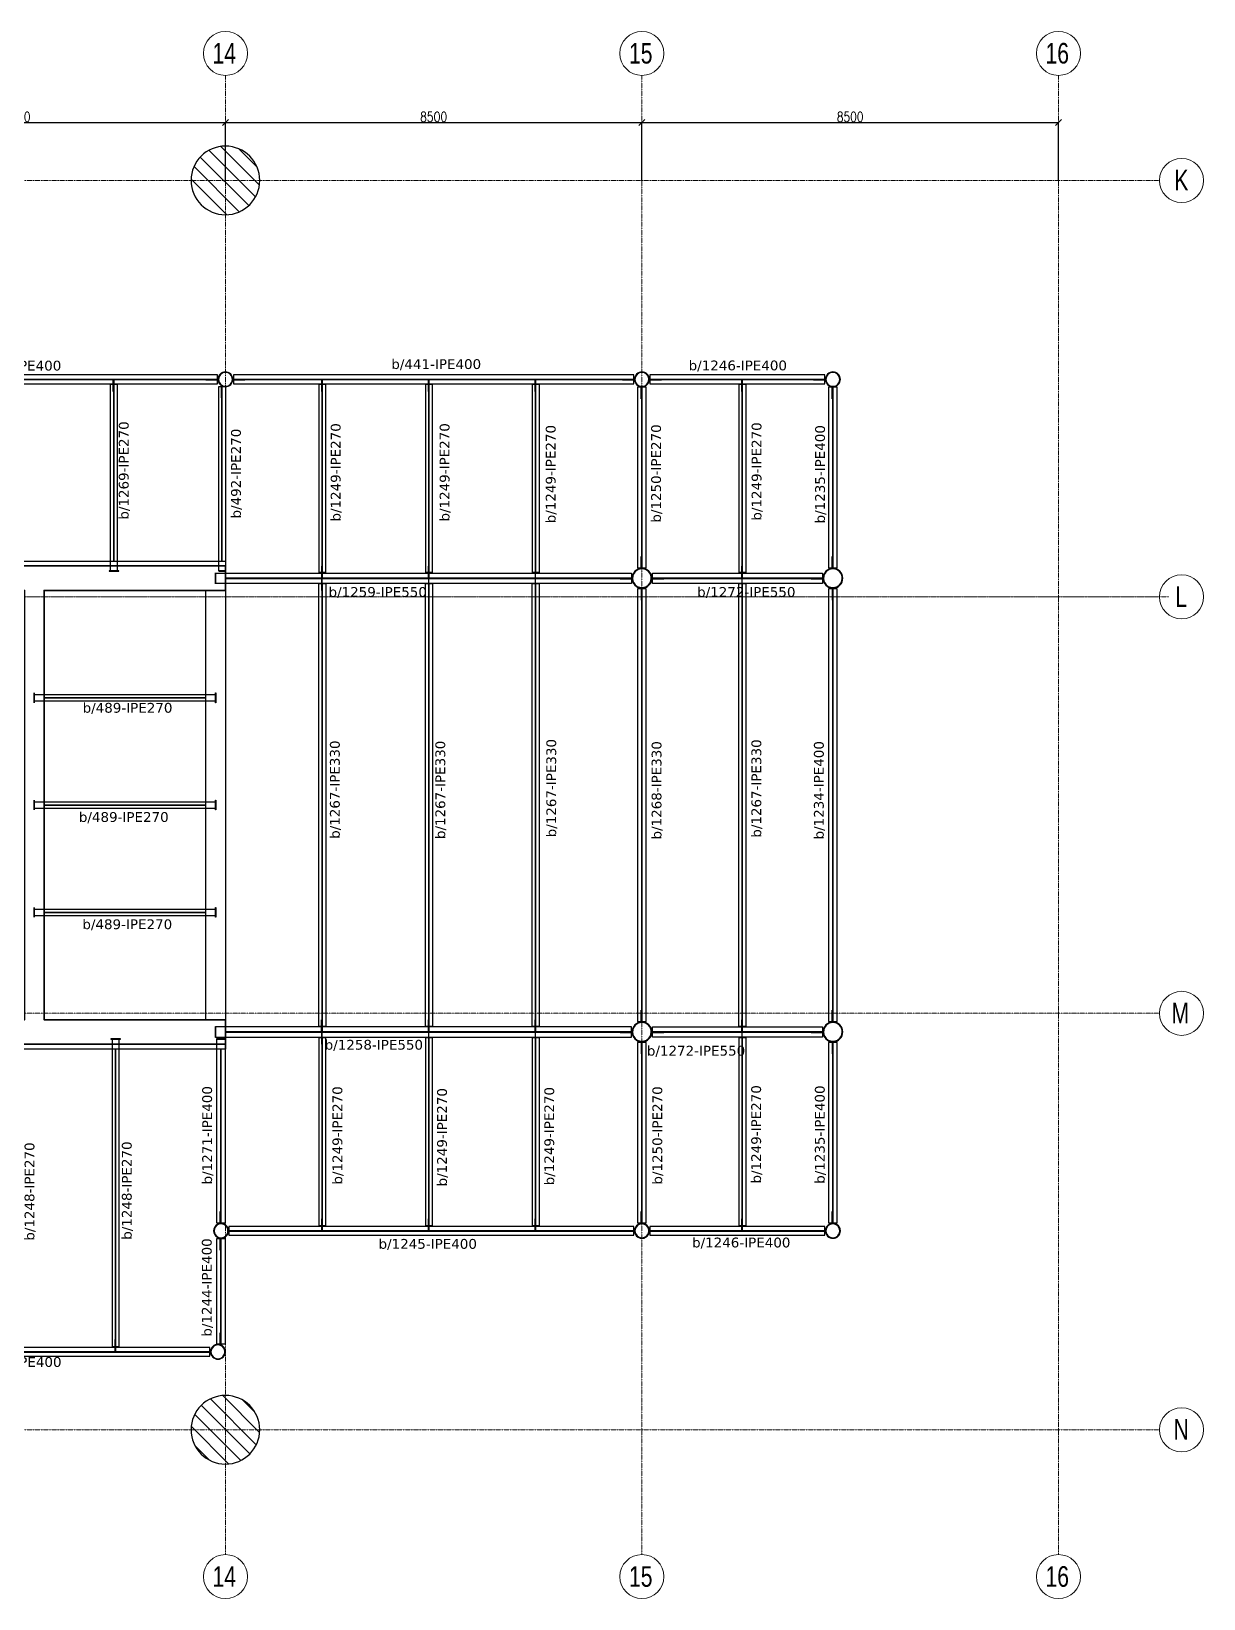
# Model space of a CAD drawing. Header units: millimetres. Extents: x -3396 to 88005, y -21236 to 35080.
# Drawn here: x 64081 to 88005, y 3090 to 35080 of the extents above; entities that cross this region are included whole.
import ezdxf
from ezdxf.enums import TextEntityAlignment as Align

# ---------------------------------------------------------------- set-up
doc = ezdxf.new("R2010")
doc.units = ezdxf.units.MM
doc.linetypes.add('Grid Line', pattern=[3.33375, 1.905, -0.47625, 0.47625, -0.47625])
for name, color, linetype in [('A_ALMA', 34, 'Continuous'), ('COTAS', 8, 'Continuous'), ('P-PLATINA', 6, 'Continuous')]:
    doc.layers.add(name, color=color, linetype=linetype)
for name, color, linetype, lineweight in [('E_COLUMNAS', 1, 'Continuous', 18), ('E_COLUMNAS-1', 1, 'Continuous', 25), ('E_COLUMNAS-3', 1, 'Continuous', 35), ('E_EJES', 8, 'Continuous', 9), ('E_EJES-1', 8, 'Grid Line', 9), ('E_MUROS-1', 8, 'Continuous', 35), ('E_TEXTO', 3, 'Continuous', 9), ('E_VIGAS-1', 5, 'Continuous', 25), ('E_VIGAS-2', 5, 'Continuous', 25), ('S-COLS-HDLN-1', 52, 'Continuous', 9)]:
    doc.layers.add(name, color=color, linetype=linetype, lineweight=lineweight)
doc.styles.add('CNI_COTAS', font='romans.shx', dxfattribs={"width": 0.8})
doc.styles.add('Swis721 LtCn BT_1', font='swisscl.ttf', dxfattribs={"height": 0.42})
doc.styles.add('VERDANA', font='verdana.ttf')
doc.dimstyles.new('1.5', dxfattribs={"dimscale": 0, "dimtxt": 200, "dimasz": 120, "dimexe": 4, "dimexo": 4, "dimgap": 15, "dimtad": 1, "dimdec": 0, "dimzin": 4, "dimdsep": 46, "dimtxsty": 'CNI_COTAS', "dimblk": 'OBLIQUE', "dimcen": -0.09, "dimclrd": 256, "dimclrt": 3, "dimadec": 0, "dimazin": 0, "dimtfac": 1, "dimtdec": 0, "dimtmove": 2, "dimatfit": 0, "dimldrblk": 'OBLIQUE', "dimfxl": 0.05, "dimtolj": 1, "dimtzin": 0, "dimarcsym": 0})
pattern_1 = [(135, (82703.58, -134125.31), (-159.09903, -159.09903), [])]

# ---------------------------------------------------------------- blocks, each defined once
blk = doc.blocks.new('Grid - CNI_NOMBRE EJES-372759-_22_00m_N_E_-NIVEL-6 DOC')
at = {"layer": 'E_EJES'}
blk.add_circle((0, 0), 0.003, dxfattribs=at)
blk = doc.blocks.new('EST_SCM_COLUMNA-METALICA-SECCION-CIRCULAR - EST_SCM_COLUMNA-TUBULAR-CIRCULAR_PTEØ_12__e_10_3mm-V36-_22_00m_N_E_-NIVEL-6 DOC')
at = {"layer": 'E_COLUMNAS-1'}
for radius, start, end in [(0.152, 0, 180), (0.152, 180, 0), (0.142, 360, 180), (0.142, 180, 360)]:
    blk.add_arc((0, 0), radius, start, end, dxfattribs=at)
blk = doc.blocks.new('EST_SCM_COLUMNA-METALICA-SECCION-CIRCULAR - EST_SCM_COLUMNA-TUBULAR-CIRCULAR_PTEØ_12__e_10_3mm-V23-_22_00m_N_E_-NIVEL-6 DOC')
at = {"layer": 'S-COLS-HDLN-1'}
h = blk.add_hatch(dxfattribs=at)
h.set_pattern_fill('FP_22', color=256, style=0, pattern_type=2)
h.set_pattern_definition([(315, (-14.662, 162.103), (0.15909903, 0.15909903), [])])
h.paths.add_polyline_path([(0.022, 0.151), (0, 0.151), (0, 0.141), (0.024, 0.139), (0.063, 0.127), (0.093, 0.107), (0.12, 0.077), (0.136, 0.04), (0.142, 0), (0.135, -0.043), (0.12, -0.077), (0.093, -0.107), (0.059, -0.129), (0.02, -0.141), (0, -0.141), (0, -0.151), (0.022, -0.151), (0.063, -0.139), (0.1, -0.115), (0.131, -0.077), (0.147, -0.04), (0.152, 0), (0.144, 0.048), (0.128, 0.082), (0.1, 0.115), (0.059, 0.14), (0.024, 0.15)])
at = {"layer": 'E_COLUMNAS-1'}
for radius, start, end in [(0.152, 89.9305, 180), (0.142, 89.9255, 180), (0.142, 180, 270.0745), (0.152, 0, 89.9067), (0.142, 360, 89.8999), (0.152, 270.0933, 0), (0.152, 180, 270.0695), (0.142, 270.1001, 360)]:
    blk.add_arc((0, 0), radius, start, end, dxfattribs=at)
blk = doc.blocks.new('EST_SCM_COLUMNA-METALICA-SECCION-CIRCULAR - EST_SCM_COLUMNA-TUBULAR-CIRCULAR_PTEØ_12__e_10_3mm-V24-_22_00m_N_E_-NIVEL-6 DOC')
at = {"layer": 'S-COLS-HDLN-1'}
h = blk.add_hatch(dxfattribs=at)
h.set_pattern_fill('FP_23', color=256, style=0, pattern_type=2)
h.set_pattern_definition([(315, (-14.814, 142.254), (0.15909903, 0.15909903), [])])
h.paths.add_polyline_path([(0.022, 0.151), (-0.022, 0.151), (-0.063, 0.139), (-0.1, 0.115), (-0.128, 0.082), (-0.147, 0.04), (-0.152, 0), (-0.146, -0.043), (-0.128, -0.082), (-0.096, -0.118), (-0.059, -0.14), (-0.02, -0.151), (0.022, -0.151), (0.063, -0.139), (0.1, -0.115), (0.131, -0.077), (0.147, -0.037), (0.152, 0), (0.146, 0.043), (0.124, 0.087), (0.1, 0.115), (0.059, 0.14)])
h.paths.add_polyline_path([(0.02, 0.141), (0.063, 0.127), (0.093, 0.107), (0.12, 0.077), (0.136, 0.04), (0.142, 0), (0.135, -0.043), (0.12, -0.077), (0.093, -0.107), (0.059, -0.129), (0.02, -0.141), (-0.02, -0.141), (-0.059, -0.129), (-0.096, -0.104), (-0.12, -0.077), (-0.136, -0.04), (-0.142, 0), (-0.136, 0.04), (-0.12, 0.077), (-0.093, 0.107), (-0.059, 0.129), (-0.02, 0.141)])
at = {"layer": 'E_COLUMNAS-1'}
for radius, start, end in [(0.152, 0, 180), (0.152, 180, 0), (0.142, 360, 180), (0.142, 180, 360)]:
    blk.add_arc((0, 0), radius, start, end, dxfattribs=at)
blk = doc.blocks.new('EST_SCM_COLUMNA-METALICA-SECCION-CIRCULAR - EST_SCM_COLUMNA-TUBULAR-CIRCULAR_PTEØ_12__e_10_3mm-V26-_22_00m_N_E_-NIVEL-6 DOC')
at = {"layer": 'E_COLUMNAS-1'}
for radius, start, end in [(0.152, 360, 180), (0.152, 180, 360), (0.142, 0, 180), (0.142, 180, 0)]:
    blk.add_arc((0, 0), radius, start, end, dxfattribs=at)
blk = doc.blocks.new('EST_SCM_COLUMNA-METALICA-SECCION-CIRCULAR - EST_SCM_COLUMNA-TUBULAR-CIRCULAR_PTEØ_16__e_12_7mm-V37-_22_00m_N_E_-NIVEL-6 DOC')
at = {"layer": 'E_COLUMNAS-1'}
for radius, start, end in [(0.203, 0, 180), (0.203, 180, 0), (0.191, 360, 180), (0.191, 180, 360)]:
    blk.add_arc((0, 0), radius, start, end, dxfattribs=at)
blk = doc.blocks.new('EST_SCM_COLUMNA-METALICA-SECCION-CIRCULAR - EST_SCM_COLUMNA-TUBULAR-CIRCULAR_PTEØ_12__e_10_3mm-V29-_22_00m_N_E_-NIVEL-6 DOC')
at = {"layer": 'E_COLUMNAS-1'}
for radius, start, end in [(0.152, 0, 180), (0.142, 360, 180), (0.142, 180, 360), (0.152, 294.6993, 0), (0.152, 180, 294.5455)]:
    blk.add_arc((0, 0), radius, start, end, dxfattribs=at)
blk = doc.blocks.new('EST_SCM_COLUMNA-METALICA-SECCION-CIRCULAR - EST_SCM_COLUMNA-TUBULAR-CIRCULAR_PTEØ_12__e_10_3mm-V30-_22_00m_N_E_-NIVEL-6 DOC')
at = {"layer": 'S-COLS-HDLN-1'}
h = blk.add_hatch(dxfattribs=at)
h.set_pattern_fill('FP_28', color=256, style=0, pattern_type=2)
h.set_pattern_definition([(315, (-14.752, 144.722), (0.15909903, 0.15909903), [])])
h.paths.add_polyline_path([(0.02, 0.151), (-0.022, 0.151), (-0.066, 0.137), (-0.09, 0.122), (-0.09, 0.109), (-0.059, 0.129), (-0.014, 0.141), (0.022, 0.14), (0.063, 0.127), (0.093, 0.107), (0.12, 0.077), (0.136, 0.04), (0.142, 0), (0.135, -0.043), (0.12, -0.077), (0.09, -0.109), (0.059, -0.129), (0.014, -0.141), (-0.02, -0.141), (-0.059, -0.129), (-0.09, -0.109), (-0.09, -0.122), (-0.059, -0.14), (-0.02, -0.151), (0.022, -0.151), (0.063, -0.139), (0.102, -0.113), (0.131, -0.077), (0.147, -0.04), (0.152, 0), (0.146, 0.043), (0.128, 0.082), (0.1, 0.115), (0.059, 0.14), (0.022, 0.151)])
at = {"layer": 'E_COLUMNAS-1'}
for radius, start, end in [(0.152, 126.4536, 180), (0.142, 129.3745, 180), (0.142, 180, 230.6255), (0.152, 0, 126.4252), (0.142, 360, 129.3441), (0.152, 233.5748, 0), (0.152, 180, 233.5464), (0.142, 230.6559, 360)]:
    blk.add_arc((0, 0), radius, start, end, dxfattribs=at)
blk = doc.blocks.new('EST_SCM_COLUMNA-METALICA-SECCION-CIRCULAR - EST_SCM_COLUMNA-TUBULAR-CIRCULAR_PTEØ_16__e_12_7mm-V38-_22_00m_N_E_-NIVEL-6 DOC')
at = {"layer": 'E_COLUMNAS-1'}
for radius, start, end in [(0.203, 0, 180), (0.203, 180, 0), (0.191, 360, 180), (0.191, 180, 360)]:
    blk.add_arc((0, 0), radius, start, end, dxfattribs=at)
blk = doc.blocks.new('_Oblique')
at = {"color": 0, "linetype": 'ByBlock', "lineweight": -2}
blk.add_line((-0.5, -0.5), (0.5, 0.5), dxfattribs=at)
blk = doc.blocks.new('*D133')
at = {"layer": 'COTAS', "lineweight": -2, "transparency": 16777216}
blk.add_line((59541, 33219), (68041, 33219), dxfattribs=at)
at = {"layer": 'COTAS', "color": 0, "lineweight": -2, "transparency": 16777216}
blk.add_line((68041, 32041), (68041, 33223), dxfattribs=at)
at = {"layer": 'Defpoints', "color": 0, "transparency": 16777216}
for p in [(59541, 33219), (68041, 33219), (68041, 32037)]:
    blk.add_point(p, dxfattribs=at)
at = {"layer": 'COTAS', "lineweight": -2, "transparency": 16777216, "xscale": 120, "yscale": 120, "zscale": 120, "rotation": 180}
blk.add_blockref('_Oblique', (59541, 33219), dxfattribs=at)
at = {"layer": 'COTAS', "lineweight": -2, "transparency": 16777216, "xscale": 120, "yscale": 120, "zscale": 120}
blk.add_blockref('_Oblique', (68041, 33219), dxfattribs=at)
at = {"layer": 'COTAS', "color": 3, "transparency": 16777216, "insert": (63791, 33334), "char_height": 200, "attachment_point": 5, "style": 'CNI_COTAS'}
blk.add_mtext('\\A1;8500', dxfattribs=at)
blk = doc.blocks.new('*D134')
at = {"layer": 'COTAS', "color": 0, "lineweight": -2, "transparency": 16777216}
for p, q in [((68041, 32041), (68041, 33223)), ((76541, 32031), (76541, 33223))]:
    blk.add_line(p, q, dxfattribs=at)
at = {"layer": 'COTAS', "lineweight": -2, "transparency": 16777216}
blk.add_line((68041, 33219), (76541, 33219), dxfattribs=at)
at = {"layer": 'Defpoints', "color": 0, "transparency": 16777216}
for p in [(76541, 33219), (68041, 32037), (76541, 32027)]:
    blk.add_point(p, dxfattribs=at)
at = {"layer": 'COTAS', "lineweight": -2, "transparency": 16777216, "xscale": 120, "yscale": 120, "zscale": 120, "rotation": 180}
blk.add_blockref('_Oblique', (68041, 33219), dxfattribs=at)
at = {"layer": 'COTAS', "lineweight": -2, "transparency": 16777216, "xscale": 120, "yscale": 120, "zscale": 120}
blk.add_blockref('_Oblique', (76541, 33219), dxfattribs=at)
at = {"layer": 'COTAS', "color": 3, "transparency": 16777216, "insert": (72291, 33334), "char_height": 200, "attachment_point": 5, "style": 'CNI_COTAS'}
blk.add_mtext('\\A1;8500', dxfattribs=at)
blk = doc.blocks.new('*D135')
at = {"layer": 'COTAS', "color": 0, "lineweight": -2, "transparency": 16777216}
for p, q in [((76541, 32031), (76541, 33223)), ((85041, 32031), (85041, 33223))]:
    blk.add_line(p, q, dxfattribs=at)
at = {"layer": 'COTAS', "lineweight": -2, "transparency": 16777216}
blk.add_line((76541, 33219), (85041, 33219), dxfattribs=at)
at = {"layer": 'Defpoints', "color": 0, "transparency": 16777216}
for p in [(85041, 33219), (76541, 32027), (85041, 32027)]:
    blk.add_point(p, dxfattribs=at)
at = {"layer": 'COTAS', "lineweight": -2, "transparency": 16777216, "xscale": 120, "yscale": 120, "zscale": 120, "rotation": 180}
blk.add_blockref('_Oblique', (76541, 33219), dxfattribs=at)
at = {"layer": 'COTAS', "lineweight": -2, "transparency": 16777216, "xscale": 120, "yscale": 120, "zscale": 120}
blk.add_blockref('_Oblique', (85041, 33219), dxfattribs=at)
at = {"layer": 'COTAS', "color": 3, "transparency": 16777216, "insert": (80791, 33334), "char_height": 200, "attachment_point": 5, "style": 'CNI_COTAS'}
blk.add_mtext('\\A1;8500', dxfattribs=at)

msp = doc.modelspace()

# ---------------------------------------------------------------- hatches: boundary and pattern name
at = {"layer": 'E_COLUMNAS'}
h = msp.add_hatch(dxfattribs=at)
h.set_pattern_fill('FP_4', color=256, scale=1000, style=0, pattern_type=2)
h.set_pattern_definition(pattern_1)
h.paths.add_polyline_path([(68041.5, 31337.1), (68132.8, 31343.1), (68222.7, 31361), (68309.4, 31390.4), (68391.5, 31430.9), (68467.6, 31481.8), (68536.5, 31542.1), (68596.8, 31611), (68647.7, 31687.1), (68688.2, 31769.2), (68717.6, 31855.9), (68735.5, 31945.7), (68741.5, 32037.1), (68735.5, 32128.5), (68717.6, 32218.3), (68688.2, 32305), (68647.7, 32387.1), (68596.8, 32463.2), (68536.5, 32532.1), (68467.6, 32592.5), (68391.5, 32643.3), (68309.4, 32683.8), (68222.7, 32713.3), (68132.8, 32731.1), (68041.5, 32737.1), (67950.1, 32731.1), (67860.3, 32713.3), (67773.6, 32683.8), (67691.5, 32643.3), (67615.3, 32592.5), (67546.5, 32532.1), (67486.1, 32463.2), (67435.3, 32387.1), (67394.8, 32305), (67365.3, 32218.3), (67347.5, 32128.5), (67341.5, 32037.1), (67347.5, 31945.7), (67365.3, 31855.9), (67394.8, 31769.2), (67435.3, 31687.1), (67486.1, 31611), (67546.5, 31542.1), (67615.3, 31481.8), (67691.5, 31430.9), (67773.6, 31390.4), (67860.3, 31361), (67950.1, 31343.1)])
h = msp.add_hatch(dxfattribs=at)
h.set_pattern_fill('FP_4', color=256, scale=1000, style=0, pattern_type=2)
h.set_pattern_definition(pattern_1)
h.paths.add_polyline_path([(68041.5, 5837.1), (68132.8, 5843.1), (68222.7, 5861), (68309.4, 5890.4), (68391.5, 5930.9), (68467.6, 5981.8), (68536.5, 6042.1), (68596.8, 6111), (68647.7, 6187.1), (68688.2, 6269.2), (68717.6, 6355.9), (68735.5, 6445.7), (68741.5, 6537.1), (68735.5, 6628.5), (68717.6, 6718.3), (68688.2, 6805), (68643.1, 6893.9), (68596.8, 6963.2), (68536.5, 7032.1), (68467.6, 7092.5), (68391.5, 7143.3), (68309.4, 7183.8), (68222.7, 7213.3), (68132.8, 7231.1), (68041.5, 7237.1), (67950.1, 7231.1), (67860.3, 7213.3), (67773.6, 7183.8), (67691.5, 7143.3), (67615.3, 7092.5), (67546.5, 7032.1), (67486.1, 6963.2), (67435.3, 6887.1), (67394.8, 6805), (67365.3, 6718.3), (67347.5, 6628.5), (67341.5, 6537.1), (67347.5, 6445.7), (67365.3, 6355.9), (67394.8, 6269.2), (67435.3, 6187.1), (67486.1, 6111), (67546.5, 6042.1), (67615.3, 5981.8), (67691.5, 5930.9), (67773.6, 5890.4), (67860.3, 5861), (67950.1, 5843.1)])

# ---------------------------------------------------------------- linework, layer by layer
at = {"layer": 'A_ALMA'}
for p, q in [((59641.5, 27981.5), (67879.3, 27981.5)), ((59641.5, 27972.9), (67879.3, 27972.9)), ((65762.6, 24277.3), (65762.6, 27877.2)), ((65769.2, 24277.3), (65769.2, 27877.2)), ((68204.1, 27981.5), (76378.9, 27981.5)), ((68204.1, 27972.9), (76378.9, 27972.9)), ((70015.7, 24032.3), (70015.7, 27877.2)), ((70022.3, 24032.3), (70022.3, 27877.2)), ((72193.2, 24032.3), (72193.2, 27877.2)), ((72199.8, 24032.3), (72199.8, 27877.2)), ((74370.7, 24032.3), (74370.7, 27877.2)), ((74377.3, 24032.3), (74377.3, 27877.2)), ((76703.7, 27981.5), (80276.7, 27981.5)), ((76703.7, 27972.9), (80276.7, 27972.9)), ((78588, 24032.3), (78588, 27877.2)), ((78594.6, 24032.3), (78594.6, 27877.2)), ((67970.7, 24277.3), (67970.7, 27830.7)), ((67977.3, 24277.3), (67977.3, 27830.7)), ((76537, 24130.5), (76537, 27814.8)), ((76545.6, 24130.5), (76545.6, 27814.8)), ((80434.8, 24130.6), (80434.8, 27814.9)), ((80443.4, 24130.6), (80443.4, 27814.9)), ((68041.7, 23922.9), (76328.1, 23923)), ((68041.7, 23911.8), (76328.1, 23911.9)), ((70015.2, 14772.3), (70015.2, 23802.3)), ((70022.7, 14772.3), (70022.7, 23802.3)), ((72192.7, 14772.3), (72192.7, 23802.3)), ((72200.2, 14772.3), (72200.2, 23802.3)), ((74370.2, 14772.3), (74370.2, 23802.3)), ((74377.7, 14772.3), (74377.7, 23802.3)), ((76537, 14870.5), (76537, 23704.1)), ((76545.6, 14870.5), (76545.6, 23704.1)), ((76754.5, 23923), (80225.9, 23923)), ((76754.5, 23911.9), (80225.9, 23911.9)), ((78587.5, 14772.3), (78587.5, 23802.3)), ((78595, 14772.3), (78595, 23802.3)), ((80434.8, 14870.6), (80434.8, 23704.2)), ((80443.4, 14870.6), (80443.4, 23704.2)), ((64351.7, 21480.6), (67631.7, 21480.6)), ((64351.7, 21474), (67631.7, 21474)), ((64351.5, 19290.6), (67631.7, 19290.6)), ((64351.5, 19284), (67631.7, 19284)), ((64351.5, 17100.6), (67631.7, 17100.6)), ((64351.5, 17094), (67631.7, 17094)), ((68051.7, 14662.9), (76328.1, 14663)), ((68051.7, 14651.8), (76328.1, 14651.9)), ((70015.7, 10697), (70015.7, 14542.3)), ((70022.3, 10697), (70022.3, 14542.3)), ((72193.2, 10697), (72193.2, 14542.3)), ((72199.8, 10697), (72199.8, 14542.3)), ((74370.7, 10697), (74370.7, 14542.3)), ((74377.3, 10697), (74377.3, 14542.3)), ((76537, 10759.4), (76537, 14444.1)), ((76545.6, 10759.4), (76545.6, 14444.1)), ((76754.5, 14663), (80225.9, 14663)), ((76754.5, 14651.9), (80225.9, 14651.9)), ((78588, 10697), (78588, 14542.3)), ((78594.6, 10697), (78594.6, 14542.3)), ((80434.8, 10759.5), (80434.8, 14444.2)), ((80443.4, 10759.5), (80443.4, 14444.2)), ((65798.2, 8228.6), (65798.2, 14297.3)), ((65804.8, 8228.6), (65804.8, 14297.3)), ((67947.4, 10759.4), (67947.4, 14297.3)), ((67956, 10759.4), (67956, 14297.3)), ((68114.2, 10601.3), (76378.9, 10601.3)), ((68114.2, 10592.7), (76378.9, 10592.7)), ((76703.7, 10601.3), (80276.7, 10601.3)), ((76703.7, 10592.7), (80276.7, 10592.7)), ((67947.4, 8288.5), (67947.4, 10434.6)), ((67956, 8288.5), (67956, 10434.6)), ((60002.5, 8132.8), (67726.7, 8132.8)), ((60002.5, 8124.2), (67726.7, 8124.2))]:
    msp.add_line(p, q, dxfattribs=at)
at = {"layer": 'E_COLUMNAS-1'}
for centre, start, end in [((68041.5, 32037.1), 0, 180), ((68041.5, 32037.1), 180, 0), ((68041.5, 6537.1), 0, 180), ((68041.5, 6537.1), 180, 0)]:
    msp.add_arc(centre, 700, start, end, dxfattribs=at)
at = {"layer": 'E_EJES-1'}
for p, q in [((68041.5, 3990), (68041.5, 34180)), ((76541.5, 3990), (76541.5, 34180)), ((85041.5, 3990), (85041.5, 34180)), ((-2496.2, 32037.1), (87104.9, 32037.1)), ((-2496.2, 23537.1), (87104.9, 23537.1)), ((-2419.8, 23537.1), (87292.4, 23537.1)), ((-2496.2, 15037.1), (87104.9, 15037.1)), ((-2496.2, 6537.1), (87104.9, 6537.1))]:
    msp.add_line(p, q, dxfattribs=at)
at = {"layer": 'E_MUROS-1'}
msp.add_lwpolyline([(68041.7, 24167.3), (68041.7, 23667.3), (64341.7, 23667.3), (64341.7, 14907.3), (68041.7, 14907.3), (68041.7, 14407.3), (59541.7, 14407.3), (59541.7, 14907.3), (63941.7, 14907.3), (63941.7, 23667.3), (59541.7, 23667.3), (59541.7, 24167.3)], close=True, dxfattribs=at)
at = {"layer": 'E_VIGAS-1'}
for p, q in [((78523.8, 24042.3), (78523.8, 27867.2)), ((68041.5, 24267.3), (68041.7, 24267.3)), ((68041.7, 24267.3), (68041.7, 24167.3)), ((68041.7, 23667.1), (68041.7, 14907.3)), ((64341.5, 21237.3), (64341.7, 21237.3)), ((68041.7, 14407.3), (68041.7, 14307.3)), ((68041.5, 10749.4), (68041.7, 10749.4)), ((68041.7, 10444.6), (68041.5, 10444.6)), ((65734, 8238.6), (65734, 8231.4)), ((65869, 8231.4), (65869, 8238.6))]:
    msp.add_line(p, q, dxfattribs=at)
for points in [[(59641.5, 28067.2), (59641.5, 27887.2), (67879.3, 27887.2), (67879.3, 28067.2)], [(65833.4, 24067.3), (65698.4, 24067.3), (65698.4, 27877.2), (65833.4, 27877.2)], [(68204.1, 28067.2), (68204.1, 27887.2), (76378.9, 27887.2), (76378.9, 28067.2)], [(70086.5, 24032.3), (69951.5, 24032.3), (69951.5, 27877.2), (70086.5, 27877.2)], [(72264, 24032.3), (72129, 24032.3), (72129, 27877.2), (72264, 27877.2)], [(74441.5, 24032.3), (74306.5, 24032.3), (74306.5, 27877.2), (74441.5, 27877.2)], [(76703.7, 28067.2), (76703.7, 27887.2), (80276.7, 27887.2), (80276.7, 28067.2)], [(78658.8, 24032.2), (78523.8, 24032.2), (78523.8, 27877.2), (78658.8, 27877.2)], [(68041.5, 24067.3), (67906.5, 24067.3), (67906.5, 27830.7), (68041.5, 27830.7)], [(76451.3, 24130.5), (76631.3, 24130.5), (76631.3, 27814.8), (76451.3, 27814.8)], [(80349.1, 24130.5), (80529.1, 24130.5), (80529.1, 27814.8), (80349.1, 27814.8)], [(67841.7, 24022.3), (76328.1, 24022.3), (76328.1, 23812.3), (67841.7, 23812.3)], [(76754.5, 24022.2), (80225.9, 24022.2), (80225.9, 23812.2), (76754.5, 23812.2)], [(69939, 14772.3), (70099, 14772.3), (70099, 23802.3), (69939, 23802.3)], [(72116.5, 14772.3), (72276.5, 14772.3), (72276.5, 23802.3), (72116.5, 23802.3)], [(74294, 14772.3), (74454, 14772.3), (74454, 23802.3), (74294, 23802.3)], [(76451.3, 14870.5), (76631.3, 14870.5), (76631.3, 23704.1), (76451.3, 23704.1)], [(78511.3, 14772.3), (78671.3, 14772.3), (78671.3, 23802.2), (78511.3, 23802.2)], [(80349.1, 14870.5), (80529.1, 14870.5), (80529.1, 23704.1), (80349.1, 23704.1)], [(67841.7, 21409.8), (64141.7, 21409.8), (64141.7, 21544.8), (67841.7, 21544.8)], [(67841.7, 19219.8), (64141.7, 19219.8), (64141.7, 19354.8), (67841.7, 19354.8)], [(67841.7, 17029.8), (64141.7, 17029.8), (64141.7, 17164.8), (67841.7, 17164.8)], [(67841.7, 14552.3), (76328.1, 14552.3), (76328.1, 14762.3), (67841.7, 14762.3)], [(76754.5, 14762.3), (80225.9, 14762.3), (80225.9, 14552.3), (76754.5, 14552.3)], [(65869, 8228.6), (65734, 8228.6), (65734, 14507.3), (65869, 14507.3)], [(67861.7, 10759.4), (68041.7, 10759.4), (68041.7, 14507.3), (67861.7, 14507.3)], [(70086.5, 10697), (69951.5, 10697), (69951.5, 14542.3), (70086.5, 14542.3)], [(72264, 10697), (72129, 10697), (72129, 14542.3), (72264, 14542.3)], [(74441.5, 10697), (74306.5, 10697), (74306.5, 14542.3), (74441.5, 14542.3)], [(76451.3, 10759.4), (76631.3, 10759.4), (76631.3, 14444.1), (76451.3, 14444.1)], [(78658.8, 10697), (78523.8, 10697), (78523.8, 14542.3), (78658.8, 14542.3)], [(80349.1, 10759.5), (80529.1, 10759.5), (80529.1, 14444.1), (80349.1, 14444.1)], [(68114.2, 10687), (68114.2, 10507), (76378.9, 10507), (76378.9, 10687)], [(76703.7, 10687), (76703.7, 10507), (80276.7, 10507), (80276.7, 10687)], [(67861.7, 8288.5), (68041.7, 8288.5), (68041.7, 10434.6), (67861.7, 10434.6)], [(60002.5, 8218.5), (60002.5, 8038.5), (67726.7, 8038.6), (67726.7, 8218.6)]]:
    msp.add_lwpolyline(points, close=True, dxfattribs=at)
at = {"layer": 'E_VIGAS-1', "color": 30, "true_color": 0xf26722}
msp.add_lwpolyline([(68041.7, 14307.3), (59541.5, 14307.3), (59541.5, 14317.1), (46432.7, 15062.3), (38881.2, 15062.3), (38881.2, 15065), (25139, 14286.3), (25137.9, 14307.2), (18232.5, 14307.2), (17041.7, 14307.2), (17041.7, 23667.2), (17041.7, 24167.2), (17041.7, 24267.2), (25160, 24267.2), (25161.2, 24289.4), (38813.6, 23512.3), (45983.4, 23512.3), (59704.2, 24267.3), (68041.7, 24267.3)], close=True, dxfattribs=at)
at = {"layer": 'E_VIGAS-1'}
msp.add_lwpolyline([(68041.5, 23667.3), (68041.7, 14907.3), (67641.7, 14907.3), (67641.7, 23667.3), (68041.7, 23667.3)], dxfattribs=at)
at = {"layer": 'E_VIGAS-2'}
for points in [[(65865.9, 24067.3), (65665.9, 24067.3), (65665.9, 24061.3), (65865.9, 24061.3)], [(67835.7, 24029.3), (67835.7, 23805.3), (67841.7, 23805.3), (67841.7, 24029.3)], [(68041.7, 24067.3), (67906.5, 24067.3), (67906.5, 24061.3), (68041.7, 24061.3)], [(64135.7, 21577.3), (64135.7, 21377.3), (64141.7, 21377.3), (64141.7, 21577.3)], [(67847.7, 21577.3), (67847.7, 21377.3), (67841.7, 21377.3), (67841.7, 21577.3)], [(64135.7, 19387.3), (64135.7, 19187.3), (64141.7, 19187.3), (64141.7, 19387.3)], [(67847.7, 19387.3), (67847.7, 19187.3), (67841.7, 19187.3), (67841.7, 19387.3)], [(64135.7, 17197.3), (64135.7, 16997.3), (64141.7, 16997.3), (64141.7, 17197.3)], [(67847.7, 17197.3), (67847.7, 16997.3), (67841.7, 16997.3), (67841.7, 17197.3)], [(67835.7, 14769.3), (67835.7, 14545.3), (67841.7, 14545.3), (67841.7, 14769.3)], [(65901.5, 14513.3), (65701.5, 14513.3), (65701.5, 14507.3), (65901.5, 14507.3)], [(68041.8, 14513.3), (67861.6, 14513.3), (67861.6, 14507.3), (68041.8, 14507.3)]]:
    msp.add_lwpolyline(points, close=True, dxfattribs=at)
at = {"layer": 'P-PLATINA'}
for points in [[(65752.6, 27972.9), (65762.6, 27972.9), (65762.6, 27728.9), (65752.6, 27728.9)], [(67645, 27962.9), (67645, 27972.9), (67889, 27972.9), (67889, 27962.9)], [(67960.7, 27842.4), (67970.7, 27842.4), (67970.7, 27598.4), (67960.7, 27598.4)], [(68193.6, 27962.9), (68193.6, 27972.9), (68437.6, 27972.9), (68437.6, 27962.9)], [(70005.7, 27972.9), (70015.7, 27972.9), (70015.7, 27728.9), (70005.7, 27728.9)], [(72183.2, 27972.9), (72193.2, 27972.9), (72193.2, 27728.9), (72183.2, 27728.9)], [(74360.7, 27972.9), (74370.7, 27972.9), (74370.7, 27728.9), (74360.7, 27728.9)], [(76145, 27962.9), (76145, 27972.9), (76389, 27972.9), (76389, 27962.9)], [(76693.6, 27962.9), (76693.6, 27972.9), (76937.6, 27972.9), (76937.6, 27962.9)], [(78578, 27972.9), (78588, 27972.9), (78588, 27728.9), (78578, 27728.9)], [(80042.8, 27962.9), (80042.8, 27972.9), (80286.8, 27972.9), (80286.8, 27962.9)], [(76527, 27824.9), (76537, 27824.9), (76537, 27580.9), (76527, 27580.9)], [(80424.8, 27824.9), (80434.8, 27824.9), (80434.8, 27580.9), (80424.8, 27580.9)], [(76527, 24364.5), (76537, 24364.5), (76537, 24120.5), (76527, 24120.5)], [(80424.8, 24364.5), (80434.8, 24364.5), (80434.8, 24120.5), (80424.8, 24120.5)], [(70005.7, 24167.1), (70015.7, 24167.1), (70015.7, 23923.1), (70005.7, 23923.1)], [(72183.2, 24167.1), (72193.2, 24167.1), (72193.2, 23923.1), (72183.2, 23923.1)], [(74360.7, 23923), (74370.7, 23923), (74370.7, 24167), (74360.7, 24167)], [(78578, 24167.1), (78588, 24167.1), (78588, 23923.1), (78578, 23923.1)], [(70005.2, 23667.5), (70015.2, 23667.5), (70015.2, 23911.5), (70005.2, 23911.5)], [(72182.7, 23667.5), (72192.7, 23667.5), (72192.7, 23911.5), (72182.7, 23911.5)], [(74360.2, 23667.5), (74370.2, 23667.5), (74370.2, 23911.5), (74360.2, 23911.5)], [(76094.2, 23901.9), (76094.2, 23911.9), (76338.2, 23911.9), (76338.2, 23901.9)], [(76527, 23470.2), (76537, 23470.2), (76537, 23714.2), (76527, 23714.2)], [(76744.4, 23901.9), (76744.4, 23911.9), (76988.4, 23911.9), (76988.4, 23901.9)], [(78577.5, 23667.5), (78587.5, 23667.5), (78587.5, 23911.5), (78577.5, 23911.5)], [(79992, 23901.9), (79992, 23911.9), (80236, 23911.9), (80236, 23901.9)], [(80424.8, 23470.2), (80434.8, 23470.2), (80434.8, 23714.2), (80424.8, 23714.2)], [(76527, 15104.5), (76537, 15104.5), (76537, 14860.5), (76527, 14860.5)], [(80424.8, 15104.5), (80434.8, 15104.5), (80434.8, 14860.5), (80424.8, 14860.5)], [(70005.2, 14907), (70015.2, 14907), (70015.2, 14663), (70005.2, 14663)], [(72182.7, 14907), (72192.7, 14907), (72192.7, 14663), (72182.7, 14663)], [(74360.2, 14907), (74370.2, 14907), (74370.2, 14663), (74360.2, 14663)], [(78577.5, 14907), (78587.5, 14907), (78587.5, 14663), (78577.5, 14663)], [(70005.2, 14407.6), (70015.2, 14407.6), (70015.2, 14651.6), (70005.2, 14651.6)], [(72182.7, 14407.6), (72192.7, 14407.6), (72192.7, 14651.6), (72182.7, 14651.6)], [(74360.2, 14407.6), (74370.2, 14407.6), (74370.2, 14651.6), (74360.2, 14651.6)], [(76094.4, 14641.9), (76094.4, 14651.9), (76338.4, 14651.9), (76338.4, 14641.9)], [(76527, 14210.2), (76537, 14210.2), (76537, 14454.2), (76527, 14454.2)], [(76744.6, 14641.9), (76744.6, 14651.9), (76988.6, 14651.9), (76988.6, 14641.9)], [(78577.5, 14407.6), (78587.5, 14407.6), (78587.5, 14651.6), (78577.5, 14651.6)], [(79992, 14641.9), (79992, 14651.9), (80236, 14651.9), (80236, 14641.9)], [(80424.8, 14210.1), (80434.8, 14210.1), (80434.8, 14454.1), (80424.8, 14454.1)], [(67937.4, 10993.3), (67947.4, 10993.3), (67947.4, 10749.3), (67937.4, 10749.3)], [(76527, 10993.3), (76537, 10993.3), (76537, 10749.3), (76527, 10749.3)], [(80424.8, 10993.4), (80434.8, 10993.4), (80434.8, 10749.4), (80424.8, 10749.4)], [(68104, 10582.7), (68104, 10592.7), (68348, 10592.7), (68348, 10582.7)], [(70005.7, 10845.3), (70015.7, 10845.3), (70015.7, 10601.3), (70005.7, 10601.3)], [(72183.2, 10845.3), (72193.2, 10845.3), (72193.2, 10601.3), (72183.2, 10601.3)], [(74360.7, 10845.3), (74370.7, 10845.3), (74370.7, 10601.3), (74360.7, 10601.3)], [(76145, 10582.7), (76145, 10592.7), (76389, 10592.7), (76389, 10582.7)], [(76693.6, 10582.7), (76693.6, 10592.7), (76937.6, 10592.7), (76937.6, 10582.7)], [(78578, 10845.3), (78588, 10845.3), (78588, 10601.3), (78578, 10601.3)], [(80042.8, 10582.8), (80042.8, 10592.8), (80286.8, 10592.8), (80286.8, 10582.8)], [(67937.4, 10444.7), (67947.4, 10444.7), (67947.4, 10200.7), (67937.4, 10200.7)], [(65788.2, 8376.8), (65798.2, 8376.8), (65798.2, 8132.8), (65788.2, 8132.8)], [(67937.4, 8517.2), (67947.4, 8517.2), (67947.4, 8273.2), (67937.4, 8273.2)], [(67492.7, 8114.2), (67492.7, 8124.2), (67736.7, 8124.2), (67736.7, 8114.2)]]:
    msp.add_lwpolyline(points, close=True, dxfattribs=at)

# ---------------------------------------------------------------- block references
at = {"layer": 'E_COLUMNAS-3', "xscale": 1000.000000001404, "yscale": 1000.000000001404, "zscale": 1000.000000001404, "rotation": 180}
for name, p in [('EST_SCM_COLUMNA-METALICA-SECCION-CIRCULAR - EST_SCM_COLUMNA-TUBULAR-CIRCULAR_PTEØ_12__e_10_3mm-V23-_22_00m_N_E_-NIVEL-6 DOC', (68041.7, 27977.2)), ('EST_SCM_COLUMNA-METALICA-SECCION-CIRCULAR - EST_SCM_COLUMNA-TUBULAR-CIRCULAR_PTEØ_12__e_10_3mm-V36-_22_00m_N_E_-NIVEL-6 DOC', (76541.3, 27977.2)), ('EST_SCM_COLUMNA-METALICA-SECCION-CIRCULAR - EST_SCM_COLUMNA-TUBULAR-CIRCULAR_PTEØ_12__e_10_3mm-V36-_22_00m_N_E_-NIVEL-6 DOC', (80439.1, 27977.2)), ('EST_SCM_COLUMNA-METALICA-SECCION-CIRCULAR - EST_SCM_COLUMNA-TUBULAR-CIRCULAR_PTEØ_16__e_12_7mm-V38-_22_00m_N_E_-NIVEL-6 DOC', (76541.3, 23917.3)), ('EST_SCM_COLUMNA-METALICA-SECCION-CIRCULAR - EST_SCM_COLUMNA-TUBULAR-CIRCULAR_PTEØ_16__e_12_7mm-V37-_22_00m_N_E_-NIVEL-6 DOC', (80439.1, 23917.3)), ('EST_SCM_COLUMNA-METALICA-SECCION-CIRCULAR - EST_SCM_COLUMNA-TUBULAR-CIRCULAR_PTEØ_16__e_12_7mm-V38-_22_00m_N_E_-NIVEL-6 DOC', (76541.3, 14657.3)), ('EST_SCM_COLUMNA-METALICA-SECCION-CIRCULAR - EST_SCM_COLUMNA-TUBULAR-CIRCULAR_PTEØ_16__e_12_7mm-V37-_22_00m_N_E_-NIVEL-6 DOC', (80439.1, 14657.3)), ('EST_SCM_COLUMNA-METALICA-SECCION-CIRCULAR - EST_SCM_COLUMNA-TUBULAR-CIRCULAR_PTEØ_12__e_10_3mm-V30-_22_00m_N_E_-NIVEL-6 DOC', (67951.7, 10597)), ('EST_SCM_COLUMNA-METALICA-SECCION-CIRCULAR - EST_SCM_COLUMNA-TUBULAR-CIRCULAR_PTEØ_12__e_10_3mm-V26-_22_00m_N_E_-NIVEL-6 DOC', (76541.3, 10597)), ('EST_SCM_COLUMNA-METALICA-SECCION-CIRCULAR - EST_SCM_COLUMNA-TUBULAR-CIRCULAR_PTEØ_12__e_10_3mm-V29-_22_00m_N_E_-NIVEL-6 DOC', (80439.1, 10597.1)), ('EST_SCM_COLUMNA-METALICA-SECCION-CIRCULAR - EST_SCM_COLUMNA-TUBULAR-CIRCULAR_PTEØ_12__e_10_3mm-V24-_22_00m_N_E_-NIVEL-6 DOC', (67889.1, 8128.6))]:
    msp.add_blockref(name, p, dxfattribs=at)
at = {"layer": 'E_EJES', "xscale": 150000.0000002105, "yscale": 150000.0000002105, "zscale": 150000.0000002105}
for p in [(68041.5, 34630), (76541.5, 34630), (85041.5, 34630), (68041.5, 3540), (76541.5, 3540), (85041.5, 3540)]:
    msp.add_blockref('Grid - CNI_NOMBRE EJES-372759-_22_00m_N_E_-NIVEL-6 DOC', p, dxfattribs=at)
for p, rotation in [((87554.9, 32037.1), 269.9999999999995), ((87554.9, 23537.1), 269.9999999999995), ((87554.9, 15037.1), 269.9999999999994), ((87554.9, 6537.1), 269.9999999999994)]:
    msp.add_blockref('Grid - CNI_NOMBRE EJES-372759-_22_00m_N_E_-NIVEL-6 DOC', p, dxfattribs=dict(at, rotation=rotation))

# ---------------------------------------------------------------- texts
at = {"layer": 'E_EJES', "char_height": 420, "attachment_point": 1, "style": 'Swis721 LtCn BT_1'}
for s, insert, width in [('14', (67778, 34842.6), 625.316), ('15', (76278, 34842.6), 625.316), ('16', (84778, 34842.6), 625.316), ('K', (87407, 32253.8), 336.709), ('L', (87427.3, 23753.8), 288.608), ('M', (87347.8, 15253.8), 481.013), ('N', (87392, 6753.8), 372.785), ('14', (67778, 3752.6), 625.316), ('15', (76278, 3752.6), 625.316), ('16', (84778, 3752.6), 625.316)]:
    msp.add_mtext(s, dxfattribs=dict(at, insert=insert, width=width))
at = {"layer": 'E_TEXTO', "style": 'VERDANA'}
for s, p in [('b/438-IPE400', (63775.6, 28157.4)), ('b/441-IPE400', (72343.6, 28188.4)), ('b/1246-IPE400', (78498.1, 28161.1)), ('b/1259-IPE550', (71149.5, 23537.1)), ('b/1272-IPE550', (78671.3, 23537.1)), ('b/489-IPE270', (66043.9, 21173)), ('b/489-IPE270', (65967, 18943.7)), ('b/489-IPE270', (66038.5, 16755.2)), ('b/1258-IPE550', (71070.9, 14295.4)), ('b/1272-IPE550', (77645.6, 14173.7)), ('b/1245-IPE400', (72170.5, 10231.5)), ('b/1246-IPE400', (78568.2, 10259.3)), ('b/409-IPE400', (63780.2, 7821))]:
    msp.add_text(s, height=200, dxfattribs=at).set_placement(p, align=Align.CENTER)
for s, p in [('b/1269-IPE270', (66066.2, 26116.9)), ('b/492-IPE270', (68356.6, 26053.5)), ('b/1249-IPE270', (70391, 26078.2)), ('b/1249-IPE270', (72613.8, 26078.7)), ('b/1249-IPE270', (74779.3, 26042.9)), ('b/1250-IPE270', (76929.8, 26055.6)), ('b/1249-IPE270', (78980.4, 26096.9)), ('b/1235-IPE400', (80276.2, 26039.9)), ('b/1267-IPE330', (70374.4, 19602.1)), ('b/1267-IPE330', (72526.5, 19597.5)), ('b/1267-IPE330', (74790.8, 19633.2)), ('b/1268-IPE330', (76939.6, 19588.7)), ('b/1267-IPE330', (78975.9, 19625.5)), ('b/1234-IPE400', (80251.7, 19590.1)), ('b/1271-IPE400', (67767.9, 12548.6)), ('b/1249-IPE270', (70426.5, 12544.6)), ('b/1249-IPE270', (72561.6, 12508.1)), ('b/1249-IPE270', (74750.2, 12530.1)), ('b/1250-IPE270', (76955.3, 12544.3)), ('b/1249-IPE270', (78971.8, 12566.9)), ('b/1235-IPE400', (80271.2, 12561.3)), ('b/1248-IPE270', (64142.7, 11399.7)), ('b/1248-IPE270', (66128.4, 11419)), ('b/1244-IPE400', (67760.8, 9441.8))]:
    msp.add_text(s, height=200, rotation=90, dxfattribs=at).set_placement(p, align=Align.CENTER)

# ---------------------------------------------------------------- dimensions: what is measured, and where the dimension line sits
at = {"layer": 'COTAS'}
for base, p1, p2, picture, middle in [((68041.5, 33219.1), (59541.5, 33219.1), (68041.5, 32037.1), '*D133', (63791.5, 33334.1)), ((76541.5, 33219.1), (68041.5, 32037.1), (76541.5, 32027.4), '*D134', (72291.5, 33334.1)), ((85041.5, 33219.1), (76541.5, 32027.4), (85041.5, 32027.4), '*D135', (80791.5, 33334.1))]:
    dim = msp.add_linear_dim(base=base, p1=p1, p2=p2, dimstyle='1.5', override={"dimscale": 1}, dxfattribs=at)
    dim.commit()
    dim.dimension.update_dxf_attribs({"geometry": picture, "text_midpoint": middle})

doc.saveas('drawing.dxf')
